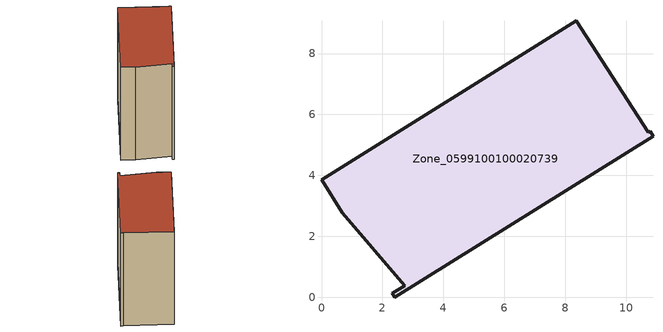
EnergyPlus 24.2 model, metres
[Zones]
Zone_0599100100020739
 floor ground (C_G): 2.41,0 2.33,0.13 2.73,0.39 0.67,2.78 0,3.86 8.36,9.08 10.73,5.41 10.78,5.44 10.88,5.29 z0
 wall outside (C_F): 2.41,0 10.88,5.29 10.78,5.44 10.73,5.41 8.36,9.08 0,3.86 0.67,2.78 2.73,0.39 2.33,0.13 2.41,0 z0:9.27
 roof outside (C_R): 2.33,0.13 2.41,0 10.88,5.29 10.78,5.44 10.73,5.41 8.36,9.08 0,3.86 0.67,2.78 2.73,0.39 z9.27
[BUILDING]
Pand.0599100100020739: North Axis=0; Terrain=City; Loads Convergence Tolerance Value=0.04; Temperature Convergence Tolerance Value=0.4; Solar Distribution=FullExterior; Maximum Number of Warmup Days=25; Minimum Number of Warmup Days=1
[Site:Location]
Rotterdam.The.Hague.AP_ZH_NLD Design_Conditions: Latitude=51.96; Longitude=4.45; Time Zone=1; Elevation=-4.5
[SITE:GROUNDTEMPERATURE:BUILDINGSURFACE]
18, 18, 18, 18, 18, 18, 18, 18, 18, 18, 18, 18
[MATERIAL] Thermal Absorptance=0.9; Solar Absorptance=0.7; Visible Absorptance=0.7
Name | Roughness | Thickness | Conductivity | Density | Specific Heat
G.TI.2015-2018 | MediumSmooth | 0.15 | 0.0428571 | 540 | 1210
F.TI.2015-2018 | Rough | 0.3 | 0.0666667 | 1920 | 840
R.TI.2015-2018 | MediumRough | 0.2 | 0.0333333 | 1500 | 1000
[CONSTRUCTION]
C_G: G.TI.2015-2018
C_F: F.TI.2015-2018
C_R: R.TI.2015-2018
[ZONE]
Zone_0599100100020739: Type=1; Multiplier=1; Ceiling Height=Autocalculate; Volume=Autocalculate; Floor Area=autocalculate; Part of Total Floor Area=Yes
[ZONEINFILTRATION:DESIGNFLOWRATE]
Infil_Zone_0599100100020739: Zone or ZoneList or Space or SpaceList=Zone_0599100100020739; Schedule=AlwaysOn; Design Flow Rate Calculation Method=Flow/Area; Flow Rate per Floor Area=0.0015; Constant Term Coefficient=1; Temperature Term Coefficient=0; Velocity Term Coefficient=0; Velocity Squared Term Coefficient=0
[HVACTEMPLATE:ZONE:IDEALLOADSAIRSYSTEM]
Zone_0599100100020739: Maximum Heating Supply Air Temperature=50; Minimum Cooling Supply Air Temperature=13; Maximum Heating Supply Air Humidity Ratio=0.0156; Minimum Cooling Supply Air Humidity Ratio=0.0077; Heating Limit=NoLimit; Cooling Limit=NoLimit; Dehumidification Control Type=ConstantSensibleHeatRatio; Cooling Sensible Heat Ratio=0.7; Dehumidification Setpoint=60; Humidification Control Type=None; Humidification Setpoint=30; Outdoor Air Method=None; Outdoor Air Flow Rate per Person=0.00944; Outdoor Air Flow Rate per Zone Floor Area=0; Outdoor Air Flow Rate per Zone=0; Demand Controlled Ventilation Type=None; Outdoor Air Economizer Type=NoEconomizer; Heat Recovery Type=None; Sensible Heat Recovery Effectiveness=0.7; Latent Heat Recovery Effectiveness=0.65
[ZONECONTROL:THERMOSTAT]
ThermostatControl_Zone_0599100100020739: Zone or ZoneList=Zone_0599100100020739; Control Type Schedule=DualSetpointControlType; Control 1=Thermostat_Zone_0599100100020739; Temperature Difference Between Cutout And Setpoint=0
[THERMOSTATSETPOINT:DUALSETPOINT]
Thermostat_Zone_0599100100020739: Heating Setpoint Temperature Schedule=HeatingSetpoint_Zone_0599100100020739; Cooling Setpoint Temperature Schedule=CoolingSetpoint_Zone_0599100100020739
[SCHEDULE:COMPACT]
HeatingSetpoint_Zone_0599100100020739: Through: 12/31, For: AllDays, Until: 24:00, 21
CoolingSetpoint_Zone_0599100100020739: Through: 12/31, For: AllDays, Until: 24:00, 24
DualSetpointControlType: Through: 12/31, For: AllDays, Until: 24:00, 4
AlwaysOn: Through: 12/31, For: AllDays, Until: 24:00, 1
